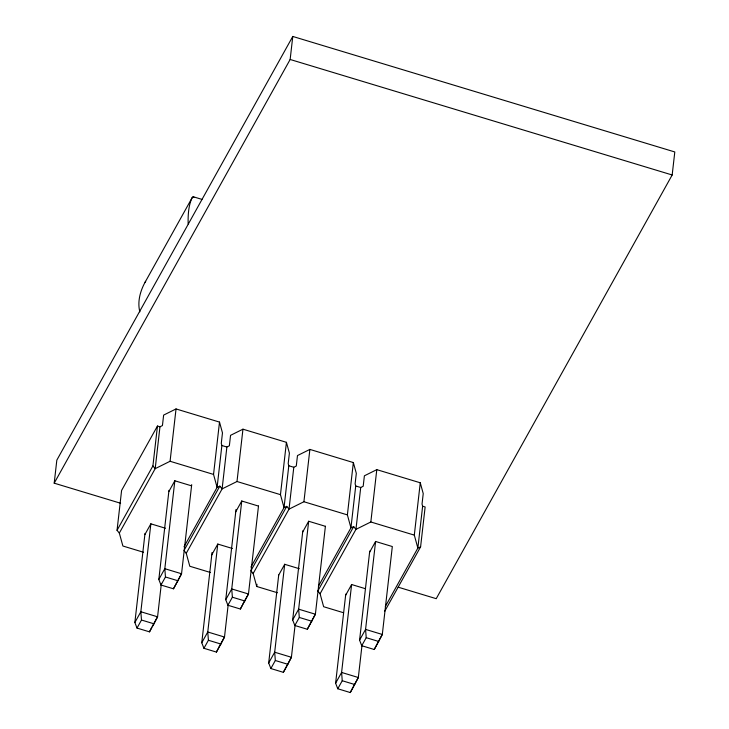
<?xml version="1.0" encoding="UTF-8"?>
<svg xmlns="http://www.w3.org/2000/svg" width="729" height="729" viewBox="0 0 729 729"><rect width="100%" height="100%" fill="white"/><g stroke="black" fill="none" stroke-linecap="round" stroke-linejoin="round"><path stroke-width="1.09" d="M120.595 503.247L54.201 483.172L56.826 460.145L292.776 36.45L674.799 151.96L672.174 174.987L436.224 598.682L398.134 587.164M143.531 552.263L122.882 546.012L119.328 533.063L117.05 530.311L121.597 490.435L157.455 426.037L159.961 426.793L162.439 425.563L163.633 415.093L176.035 408.942L219.511 422.091L222.473 432.889L221.279 443.35L221.871 445.51L217.105 487.373L184 546.823M161.3 584.093L157.573 616.807L153.983 623.814L149.509 631.852L137.016 628.07L134.856 622.511L145.007 533.391M117.05 530.311L152.917 465.913L157.455 426.037M159.961 426.793L155.195 468.656L119.328 533.063M150.867 523.759L140.843 611.749L141.49 620.033L137.016 628.07M152.917 465.913L155.195 468.656L170.076 461.275L176.035 408.942M191.7 484.648L181.548 573.759L173.484 588.804L160.981 585.023L158.822 579.464L168.973 490.344M174.842 480.712L164.818 568.702L165.465 576.985L160.981 585.023M210.453 572.493L189.804 566.251L186.25 553.293L222.108 488.895L219.839 486.143L217.105 487.373L213.542 474.424L219.511 422.091M228.223 604.332L224.496 637.046L220.905 644.044L216.422 652.081L203.929 648.3L201.769 642.75L212.057 552.5M277.375 592.732L256.726 586.481L253.163 573.523L289.03 509.124L286.752 506.382L284.028 507.612L288.793 465.749L288.201 463.589L289.395 453.119L286.424 442.321L242.957 429.181L230.555 435.331L229.362 445.793L226.883 447.023L222.108 488.895L236.998 481.514L280.465 494.654L284.028 507.612L250.922 567.062M232.423 548.49L217.78 544.062L207.765 631.988L208.412 640.262L203.929 648.3M236.998 481.514L242.957 429.181M258.494 506.008L248.471 593.998L240.397 609.034L227.904 605.252L225.744 599.703L236.023 509.453M54.201 483.172L290.151 59.477L292.776 36.45M241.764 500.951L231.74 588.941L232.378 597.215L227.904 605.252M256.726 586.481L256.982 584.257M280.465 494.654L286.424 442.321M295.145 624.562L291.409 657.276L287.818 664.283L283.344 672.32L270.851 668.539L268.691 662.98L278.715 574.99M343.204 612.633L323.64 606.719L320.086 593.761L355.952 529.363L353.674 526.611L350.941 527.842L355.716 485.979L355.123 483.819L356.317 473.358L353.346 462.56L309.88 449.41L297.478 455.561L296.284 466.031L293.796 467.262L289.03 509.124L303.911 501.743L347.387 514.893L350.941 527.842L318.391 586.298M284.711 564.228L274.687 652.218L275.325 660.501L270.851 668.539M303.911 501.743L309.88 449.41M325.407 526.238L315.384 614.228L307.319 629.264L294.826 625.491L292.666 619.932L302.817 530.812M325.398 526.311L308.677 521.253L298.653 609.171L299.3 617.454L294.826 625.491M347.387 514.893L353.346 462.56M361.93 645.921L358.331 677.514L350.266 692.55L337.773 688.768L335.613 683.219L345.765 594.099M422.629 506.218L425.135 506.974L420.597 546.85L417.863 548.08L422.629 506.218L422.036 504.058L423.23 493.588L420.269 482.789L376.793 469.649L364.391 475.8L363.197 486.261L360.718 487.491L355.952 529.363L370.833 521.982L414.309 535.122L417.863 548.08L385.313 606.537M351.624 584.467L341.6 672.448L342.247 680.731L337.773 688.768M370.833 521.982L376.793 469.649M369.603 552.245L375.59 541.483L392.32 546.54L382.306 634.467L374.241 649.503L361.739 645.721L359.579 640.162L369.74 551.051M375.599 541.419L365.575 629.4L366.222 637.684L361.739 645.721M414.309 535.122L420.269 482.789M149.509 631.852L151.577 627.569M173.484 588.804L181.548 573.759L164.818 568.702L158.822 579.464M216.422 652.081L218.089 648.664M240.397 609.034L242.055 605.617M283.344 672.32L291.409 657.276L274.687 652.218L268.691 662.98M307.319 629.264L315.384 614.228L298.653 609.171L292.666 619.932M350.266 692.55L358.331 677.514L341.6 672.448L335.613 683.219M374.241 649.503L382.306 634.467L365.575 629.4L359.579 640.162M139.85 311.83A58.739 38.309 -34.2 0 1 145.062 282.278L192.42 197.231L193.285 196.766L201.951 199.382M144.871 534.594L150.857 523.832L165.501 528.261M168.846 491.546L174.832 480.785L191.563 485.842M134.856 622.511L140.843 611.749L157.573 616.807L152.124 626.594M219.839 486.143L183.972 550.55L186.25 553.293M211.784 554.824L217.78 544.062M235.759 511.776L241.755 501.014L258.485 506.081M201.769 642.75L207.765 631.988L224.496 637.046L218.5 647.808M225.744 599.703L231.74 588.941L248.471 593.998L242.475 604.76M286.752 506.382L250.885 570.78L253.163 573.523M278.706 575.063L284.702 564.301L299.337 568.729M302.681 532.015L308.677 521.253M353.674 526.611L317.808 591.019L320.086 593.761M345.628 595.292L351.624 584.53L365.211 588.64M384.73 611.248L420.597 546.85M145.062 282.278L145.663 281.33M290.151 59.477L672.174 174.987M221.871 445.51L226.883 447.023M288.793 465.749L293.796 467.262M355.716 485.979L360.718 487.491M170.076 461.275L213.542 474.424M165.465 576.985L177.958 580.767M232.378 597.215L244.871 600.997M299.3 617.454L311.793 621.226M366.222 637.684L378.716 641.465M141.49 620.033L153.983 623.814M208.412 640.262L220.905 644.044M275.325 660.501L287.818 664.283M342.247 680.731L354.741 684.513M193.285 196.766L193.941 197.231M188.173 223.976A58.739 21.761 75.9 0 1 192.42 197.231"/></g></svg>
